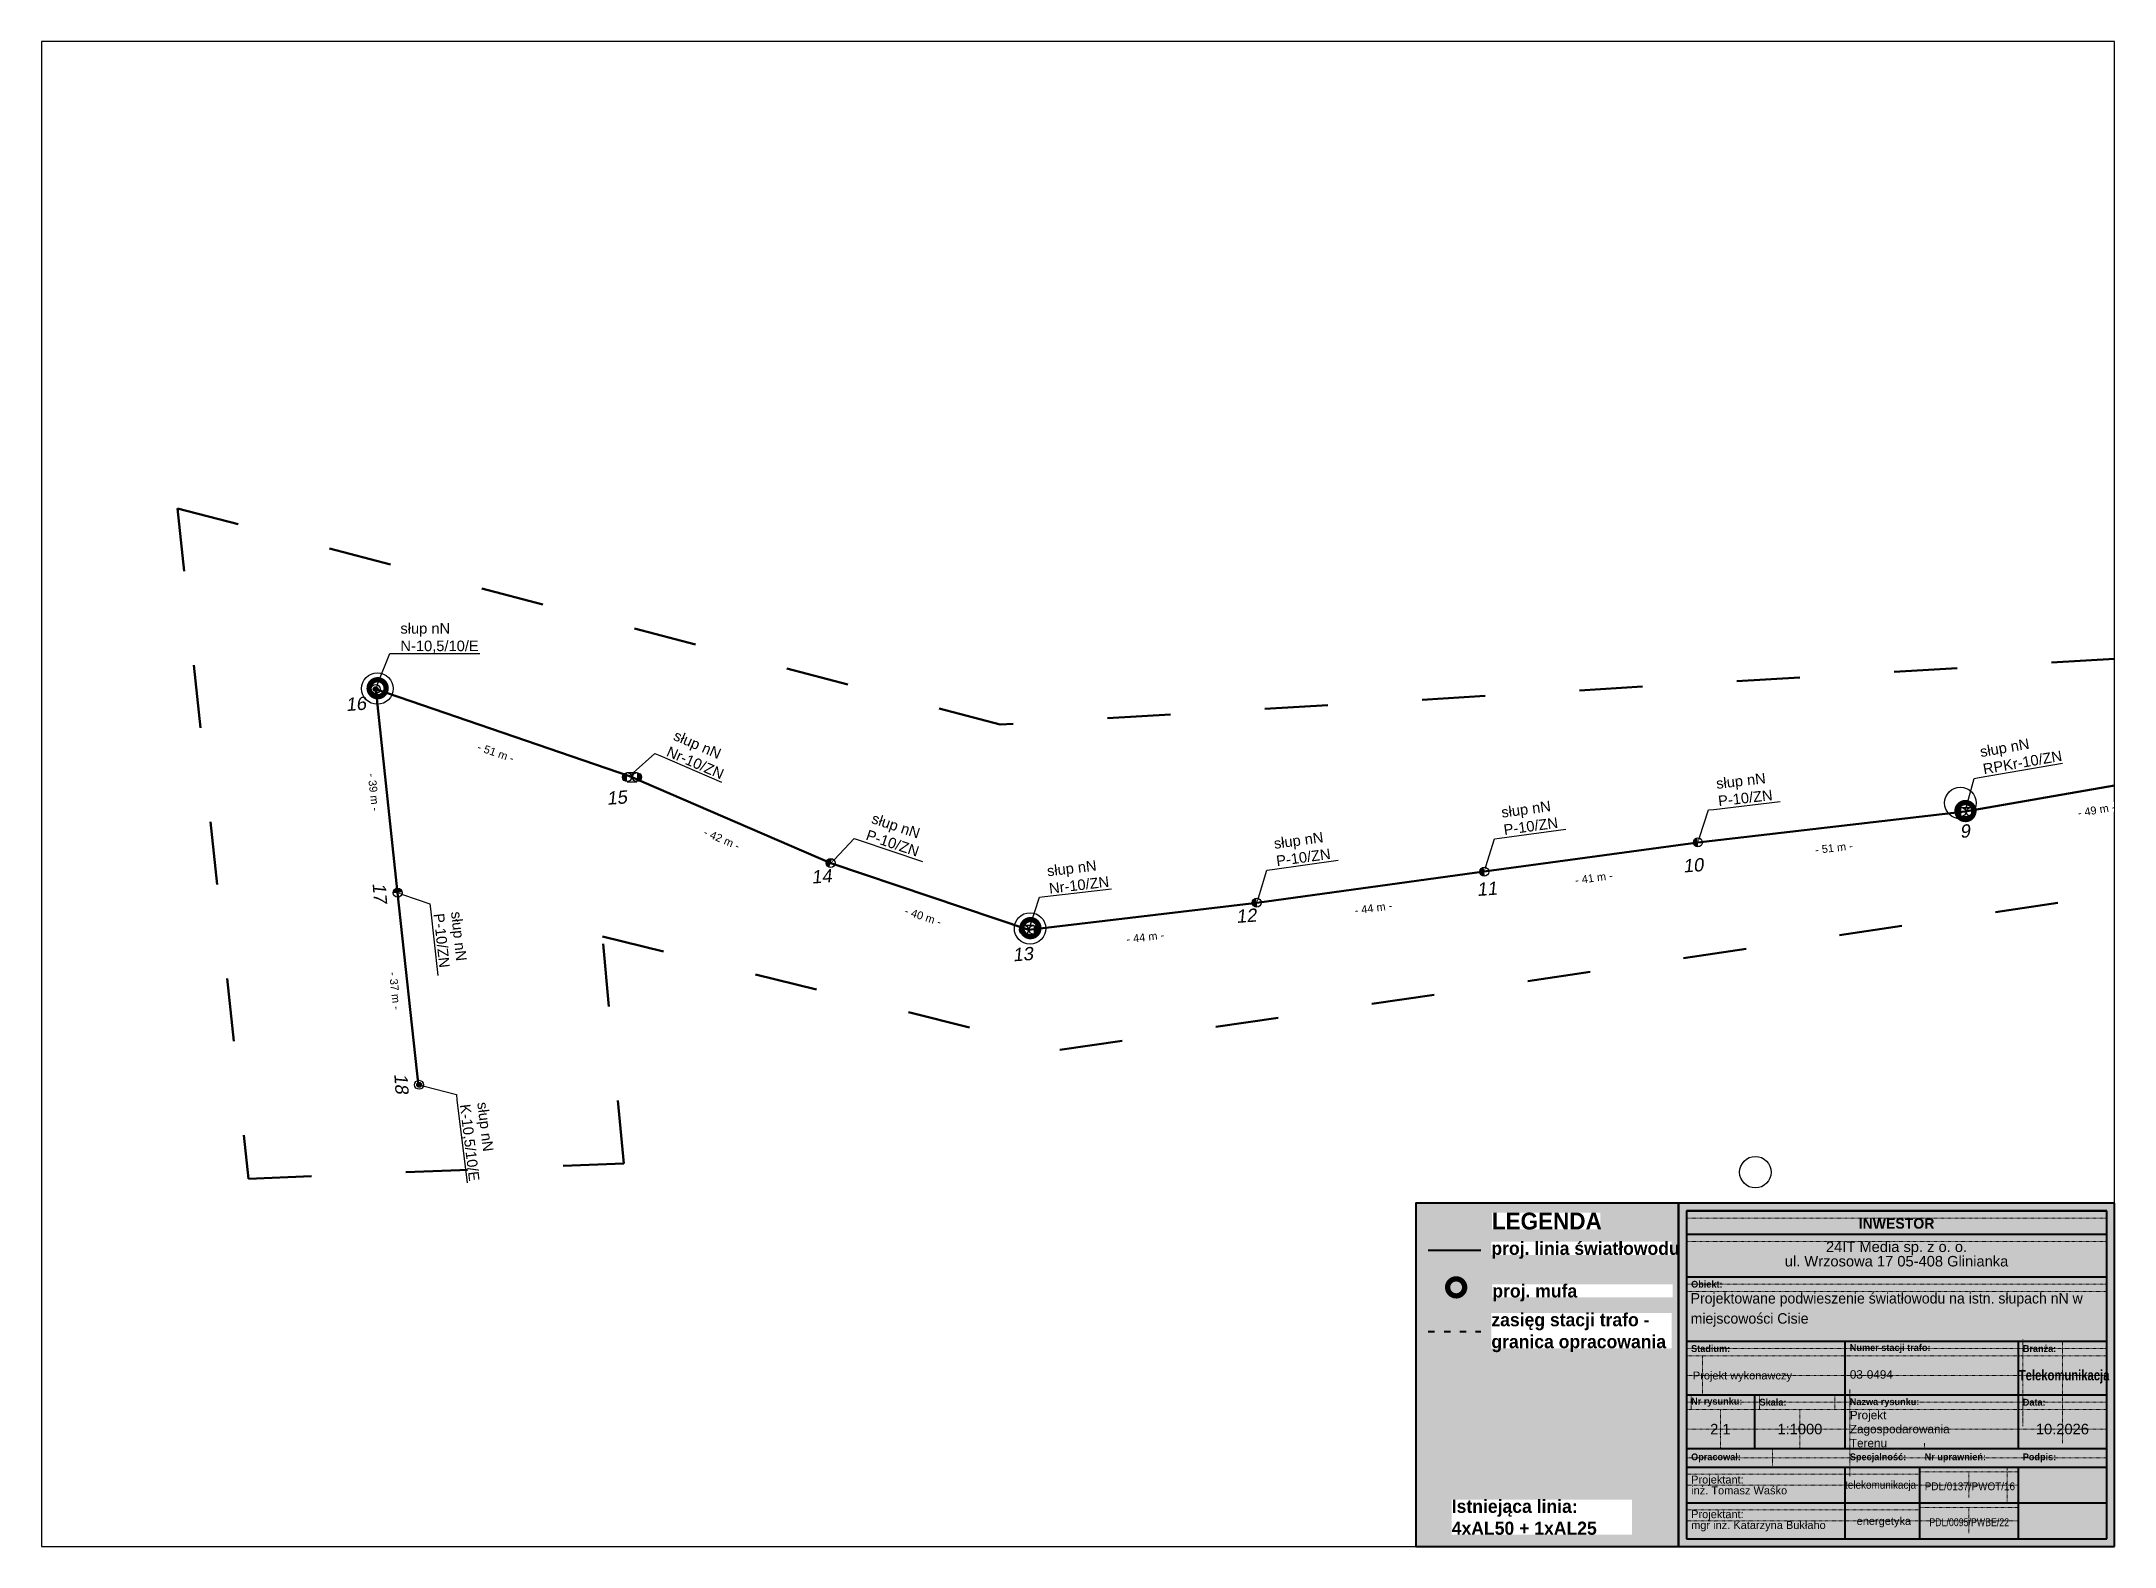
# Paper-space layout '494-1' of a CAD drawing. Header units: metres, sheet in millimetres. Extents: x 0 to 395, y 0 to 287.
# The model-space entities are those that its viewports show. They can reach past a viewport. Long polylines and large blocks are cut down to what shows.
import ezdxf
from ezdxf import colors
from ezdxf.entities.mleader import LeaderData, LeaderLine
from ezdxf.math import Vec2, Vec3

# ---------------------------------------------------------------- set-up
doc = ezdxf.new("R2010")
doc.units = ezdxf.units.M
for name, pattern in [('ACAD_ISO03W100', [30, 12, -18]), ('DGN Style 2', [0.005224, 0.003135, -0.00209]), ('GCAD_ISO03W100', [30, 12, -18])]:
    doc.linetypes.add(name, pattern=pattern)
for name, color, linetype, lineweight in [('!tele', 30, 'Continuous', 50), ('!trafo', 6, 'GCAD_ISO03W100', 50), ('00_Mufa', 3, 'Continuous', 30), ('@Tabelka', 7, 'Continuous', 13), ('_mm zasięg trafo', 6, 'ACAD_ISO03W100', 35), ('_numery', 7, 'Continuous', 40), ('_światłowód', 30, 'Continuous', 50)]:
    doc.layers.add(name, color=color, linetype=linetype, lineweight=lineweight)
doc.layers.add('@KonstrTabelki', color=253, linetype='DGN Style 2', lineweight=0, plot=False)
for name, color, linetype in [('_MM mufy', 3, 'Continuous'), ('_MM opisy', 7, 'Continuous'), ('_MM slupy', 5, 'Continuous'), ('DIM', 7, 'Continuous')]:
    doc.layers.add(name, color=color, linetype=linetype)
doc.styles.add('BardzoMale-PrawaGora', font='arial.ttf', dxfattribs={"height": 0.0025})
doc.styles.get("Standard").update_dxf_attribs({"font": 'arial.ttf'})
doc.dimstyles.new('opis linie', dxfattribs={"dimtxt": 1.5, "dimasz": 0.18, "dimexe": 0.18, "dimexo": 0.0625, "dimgap": 2.5, "dimtad": 4, "dimdec": 0, "dimzin": 0, "dimdsep": 46, "dimtxsty": 'Standard', "dimcen": 0.09, "dimse1": 1, "dimse2": 1, "dimsd1": 1, "dimsd2": 1, "dimclrt": 256, "dimadec": 0, "dimazin": 0, "dimtfac": 1, "dimtdec": 0, "dimtofl": 0, "dimtmove": 0, "dimatfit": 3, "dimfxl": 1, "dimtfill": 1, "dimtolj": 1, "dimtzin": 0, "dimarcsym": 0})

# ---------------------------------------------------------------- blocks, each defined once
blk = doc.blocks.new('tabelka')
at = {"true_color": 0xffffff, "transparency": 33554687}
h = blk.add_hatch(color=7, dxfattribs=at)
h.dxf.hatch_style = 1
h.paths.add_polyline_path([(-83, 65.41), (0, 65.41), (0, 0), (-83, 0)])
at = {"layer": '@KonstrTabelki', "lineweight": 0}
for p, q in [((-1.5, 62.52), (-81.5, 62.52)), ((-1.5, 58.08), (-81.5, 58.08)), ((-1.5, 49.94), (-81.5, 49.94)), ((-81.5, 48.55), (-1.5, 48.55)), ((-1.5, 37.69), (-81.5, 37.69)), ((-81.5, 36.3), (-1.5, 36.3)), ((-78.46, 36.3), (-78.46, 28.86)), ((-17.47, 39.44), (-17.47, 22.94)), ((-9.93, 19.68), (-9.93, 39.08)), ((-81.5, 32.58), (-1.5, 32.58)), ((-80.6, 28.86), (-80.6, 26.08)), ((-67.58, 28.86), (-67.58, 26.08)), ((-53.27, 26.08), (-53.27, 28.86)), ((-50.39, 29.9), (-50.39, 18.64)), ((-17.47, 28.86), (-17.47, 22.94)), ((-9.93, 19.68), (-9.93, 28.86)), ((-1.5, 27.47), (-81.5, 27.47)), ((-81.5, 26.08), (-1.5, 26.08)), ((-74.99, 18.64), (-74.99, 26.08)), ((-59.88, 18.64), (-59.88, 26.08)), ((-1.5, 27.47), (-18.36, 27.47)), ((-1.5, 22.36), (-81.5, 22.36)), ((-1.5, 22.36), (-18.36, 22.36)), ((-81.5, 16.88), (-1.5, 16.88)), ((-65.11, 18.64), (-65.11, 15.11)), ((-50.39, 18.64), (-50.39, 13.41)), ((-36.15, 19.68), (-36.15, 18.64)), ((-37.05, 13.77), (-81.5, 13.77)), ((-37.05, 14.25), (-18.36, 14.25)), ((-27.71, 14.25), (-27.71, 9.31)), ((-20.43, 15.11), (-20.43, 8.31)), ((-37.05, 11.71), (-81.5, 11.71)), ((-18.36, 11.71), (-37.05, 11.71)), ((-37.05, 6.97), (-81.5, 6.97)), ((-37.05, 4.9), (-81.5, 4.9)), ((-37.05, 7.44), (-18.36, 7.44)), ((-18.36, 4.9), (-37.05, 4.9)), ((-27.71, 7.44), (-27.71, 2.5))]:
    blk.add_line(p, q, dxfattribs=at)
at = {"layer": '@KonstrTabelki'}
for points in [[(-51.29, 28.86), (-51.29, 39.08)], [(-51.29, 18.64), (-51.29, 28.86)]]:
    blk.add_lwpolyline(points, dxfattribs=at)
at = {"layer": '@Tabelka', "lineweight": 40}
for p, q in [((0, 65.41), (-83, 65.41)), ((-83, 65.41), (-83, 0)), ((-81.5, 63.91), (-1.5, 63.91)), ((-1.5, 63.91), (-81.5, 63.91)), ((-81.5, 63.91), (-81.5, 1.5)), ((-1.5, 1.5), (-1.5, 63.91)), ((0, 0), (0, 65.41)), ((-81.5, 59.47), (-1.5, 59.47)), ((-81.5, 51.33), (-1.5, 51.33)), ((-81.5, 39.08), (-1.5, 39.08)), ((-81.5, 39.08), (-18.36, 39.08)), ((-51.29, 28.86), (-51.29, 39.08)), ((-51.29, 28.86), (-51.29, 35.67)), ((-18.36, 39.08), (-18.36, 28.86)), ((-81.5, 28.86), (-18.36, 28.86)), ((-68.48, 18.64), (-68.48, 28.86)), ((-51.29, 18.64), (-51.29, 28.86)), ((-18.36, 28.86), (-1.5, 28.86)), ((-18.36, 28.86), (-18.36, 18.64)), ((-51.29, 18.64), (-51.29, 25.45)), ((-18.36, 25.45), (-18.36, 18.64)), ((-81.5, 18.64), (-1.5, 18.64)), ((-81.5, 18.64), (-1.5, 18.64)), ((-81.5, 15.11), (-1.5, 15.11)), ((-51.29, 1.5), (-51.29, 15.11)), ((-37.05, 1.5), (-37.05, 15.11)), ((-18.36, 15.11), (-18.36, 1.5)), ((-81.5, 8.31), (-1.5, 8.31)), ((-81.5, 8.31), (-1.5, 8.31)), ((-81.5, 1.5), (-1.5, 1.5)), ((-83, 0), (0, 0))]:
    blk.add_line(p, q, dxfattribs=at)
at = {"layer": '@Tabelka'}
for s, insert, char_height, attachment_point, line_spacing_factor in [('{\\fLato Light|b1|i0|c238|p34;INWESTOR}', (-41.5, 62.52), 2, 2, 0.825), ('24IT Media sp. z o. o.\\Pul. Wrzosowa 17 05-408 Glinianka', (-41.5, 58.08), 2, 2, 0.825), ('{\\fLato Light|b1|i0|c238|p34;Obiekt:}', (-80.6, 49.94), 1.3, 4, 0.946154), ('{\\fLato Light|b1|i0|c238|p34;Branża:}', (-17.47, 37.69), 1.3, 4, 0.946154), ('Projekt wykonawczy', (-80.27, 32.34), 1.5, 4, 0.825), ('{\\fLato Light|b1|i0|c238|p34;\\W0.8;Telekomunikacja}', (-9.6, 32.34), 2, 5, 0.76875), ('{\\fLato Light|b1|i0|c238|p34;Nr rysunku:}', (-80.6, 27.47), 1.3, 4, 0.946154), ('{\\fLato Light|b1|i0|c238|p34;Skala:}', (-67.58, 27.47), 1.3, 4, 0.946154), ('{\\fLato Light|b1|i0|c238|p34;Nazwa rysunku:}', (-50.39, 27.38), 1.3, 4, 0.946154), ('{\\fLato Light|b1|i0|c238|p34;Data:}', (-17.47, 27.47), 1.3, 4, 0.946154), ('10.2026', (-9.93, 22.36), 2, 5, 0.825), ('{\\fLato Light|b1|i0|c238|p34;Opracował:}', (-80.6, 16.88), 1.3, 4, 0.946154), ('{\\fLato Light|b1|i0|c238|p34;Specjalność:}', (-50.39, 16.88), 1.3, 4, 0.946154), ('{\\fLato Light|b1|i0|c238|p34;Nr uprawnień:}', (-36.15, 16.88), 1.3, 4, 0.946154), ('{\\fLato Light|b1|i0|c238|p34;Podpis:}', (-17.47, 16.88), 1.3, 4, 0.946154)]:
    blk.add_mtext(s, dxfattribs=dict(at, insert=insert, char_height=char_height, attachment_point=attachment_point, line_spacing_factor=line_spacing_factor))
for s, insert, char_height, width, attachment_point, line_spacing_factor in [('{\\fLato Light|b1|i0|c238|p34;Stadium:}', (-80.6, 37.69), 1.3, 8.6456, 4, 0.946154), ('{\\fLato Light|b1|i0|c238|p34;Numer stacji trafo:}', (-50.39, 37.69), 1.3, 16.1141, 4, 0.946154), ('Projektant:\\Pinż. Tomasz Waśko', (-80.6, 11.71), 1.5, 27.9275, 4, 0.825), ('{\\W0.9;telekomunikacja}', (-44.53, 11.53), 1.5, 22.915, 5, 0.825), ('{\\W0.9;PDL/0137/PWOT/16}', (-27.54, 11.46), 1.5, 22.915, 5, 0.825), ('Projektant:\\Pmgr inż. Katarzyna Bukłaho', (-80.6, 4.9), 1.5, 27.9275, 4, 0.825), ('energetyka', (-43.91, 4.64), 1.5, 22.915, 5, 0.825), ('{\\W0.8;PDL/0095/PWBE/22}', (-27.66, 4.62), 1.5, 22.915, 5, 0.825)]:
    blk.add_mtext(s, dxfattribs=dict(at, insert=insert, char_height=char_height, width=width, attachment_point=attachment_point, line_spacing_factor=line_spacing_factor))
blk = doc.blocks.new('mufa')
at = {"layer": '_MM mufy'}
h = blk.add_hatch(color=256, dxfattribs=at)
h.dxf.hatch_style = 1
h.paths.add_polyline_path([(2.15, 0.12, 1), (-2.1, -0.05, 1)])
h.paths.add_polyline_path([(-1.1, -0.01, -1), (1.15, 0.08, -1)], flags=16)
h.paths.add_polyline_path([(-0.83, 0, -1), (0.88, 0.07, -1)], flags=0)
blk = doc.blocks.new('legenda')
at = {"true_color": 0xffffff, "transparency": 33554687}
h = blk.add_hatch(color=7, dxfattribs=at)
h.dxf.hatch_style = 1
h.paths.add_polyline_path([(-50, 65.41), (0, 65.41), (0, 0), (-50, 0)])
at = {"lineweight": 40}
blk.add_lwpolyline([(0, 65.41), (-50, 65.41), (-50, 0)], dxfattribs=at)
at = {"layer": '_mm zasięg trafo', "lineweight": 40, "ltscale": 0.1}
blk.add_lwpolyline([(-47.62, 40.95), (-37.62, 40.95)], dxfattribs=at)
at = {"layer": '_światłowód', "lineweight": 40}
blk.add_lwpolyline([(-47.62, 56.41), (-37.62, 56.41)], dxfattribs=at)
at = {"layer": '_mm zasięg trafo'}
blk.add_blockref('mufa', (-42.35, 49.31), dxfattribs=at)
at = {"layer": '_mm zasięg trafo', "bg_fill": 3, "box_fill_scale": 1, "bg_fill_color": 256, "bg_fill_transparency": 0}
for s, width, heights, insert, char_height, attachment_point in [('{\\fLato Light|b1|i0|c238|p34;\\C7;LEGENDA}', 20.65, [-3.27], (-35.53, 63.58), 3.2, 1), ('\\pxt4;{\\fLato Light|b1|i0|c238|p34;\\C7;proj. linia światłowodu}', 34.3358, [0], (-35.62, 56.41), 2.5, 4), ('\\pxt4;{\\fLato Light|b1|i0|c238|p34;\\C7;proj. mufa}', 34.3358, [0], (-35.44, 48.3), 2.5, 4), ('\\pxt4;{\\fLato Light|b1|i0|c238|p34;\\C7;zasięg stacji trafo - granica opracowania}', 34.3358, [-7.36], (-35.62, 40.72), 2.5, 4)]:
    blk.add_mtext_dynamic_manual_height_columns(s, width=width, gutter_width=1, heights=heights, dxfattribs=dict(at, insert=insert, char_height=char_height, attachment_point=attachment_point))
at = {"lineweight": 40}
blk.add_lwpolyline([(-50, 0), (0, 0), (0, 65.41)], dxfattribs=at)
at = {"layer": '_mm zasięg trafo', "insert": (-43.16, 5.56), "char_height": 2.5, "attachment_point": 4, "bg_fill": 3, "box_fill_scale": 1, "bg_fill_color": 256, "bg_fill_transparency": 0}
blk.add_mtext_dynamic_manual_height_columns('\\pxt4;{\\fLato Light|b1|i0|c238|p34;\\C7;Istniejąca linia:\\P4xAL50 + 1xAL25}', width=34.3358, gutter_width=1, heights=[-6.79], dxfattribs=at)
blk = doc.blocks.new('ZN')
at = {"layer": '_MM slupy', "transparency": 33554687}
h = blk.add_hatch(color=256, dxfattribs=at)
h.dxf.hatch_style = 1
h.paths.add_polyline_path([(0, -0.86), (0, 0.86, 1)])
at = {"layer": '_MM slupy'}
blk.add_circle((0, 0), 0.857, dxfattribs=at)
blk = doc.blocks.new('*D3126')
at = {"layer": 'DIM', "insert": (7525986.44, 5787089.98), "char_height": 1.5, "attachment_point": 5, "rotation": 6.7525, "bg_fill": 3, "box_fill_scale": 1.1, "bg_fill_color": 9, "bg_fill_true_color": 13158600, "bg_fill_transparency": 0}
blk.add_mtext('\\A1;- 44 m -', dxfattribs=at)
blk = doc.blocks.new('*D3127')
at = {"layer": 'DIM', "insert": (7526029.86, 5787095.52), "char_height": 1.5, "attachment_point": 5, "rotation": 7.7904, "bg_fill": 3, "box_fill_scale": 1.1, "bg_fill_color": 9, "bg_fill_true_color": 13158600, "bg_fill_transparency": 0}
blk.add_mtext('\\A1;- 44 m -', dxfattribs=at)
blk = doc.blocks.new('*D3128')
at = {"layer": 'DIM', "insert": (7526071.83, 5787101.26), "char_height": 1.5, "attachment_point": 5, "rotation": 7.7938, "bg_fill": 3, "box_fill_scale": 1.1, "bg_fill_color": 9, "bg_fill_true_color": 13158600, "bg_fill_transparency": 0}
blk.add_mtext('\\A1;- 41 m -', dxfattribs=at)
blk = doc.blocks.new('*D3129')
at = {"layer": 'DIM', "insert": (7526117.52, 5787106.97), "char_height": 1.5, "attachment_point": 5, "rotation": 6.6139, "bg_fill": 3, "box_fill_scale": 1.1, "bg_fill_color": 9, "bg_fill_true_color": 13158600, "bg_fill_transparency": 0}
blk.add_mtext('\\A1;- 51 m -', dxfattribs=at)
blk = doc.blocks.new('*D3130')
at = {"layer": 'DIM', "insert": (7526167.51, 5787114.18), "char_height": 1.5, "attachment_point": 5, "rotation": 9.8645, "bg_fill": 3, "box_fill_scale": 1.1, "bg_fill_color": 9, "bg_fill_true_color": 13158600, "bg_fill_transparency": 0}
blk.add_mtext('\\A1;- 49 m -', dxfattribs=at)
blk = doc.blocks.new('*D3400')
at = {"layer": 'DIM', "insert": (7525862.81, 5787125.1), "char_height": 1.5, "attachment_point": 5, "rotation": 341.0165, "bg_fill": 3, "box_fill_scale": 1.1, "bg_fill_color": 9, "bg_fill_true_color": 13158600, "bg_fill_transparency": 0}
blk.add_mtext('\\A1;- 51 m -', dxfattribs=at)
blk = doc.blocks.new('*D3401')
at = {"layer": 'DIM', "insert": (7525905.83, 5787108.66), "char_height": 1.5, "attachment_point": 5, "rotation": 336.6588, "bg_fill": 3, "box_fill_scale": 1.1, "bg_fill_color": 9, "bg_fill_true_color": 13158600, "bg_fill_transparency": 0}
blk.add_mtext('\\A1;- 42 m -', dxfattribs=at)
blk = doc.blocks.new('*D3402')
at = {"layer": 'DIM', "insert": (7525944.14, 5787093.92), "char_height": 1.5, "attachment_point": 5, "rotation": 341.4079, "bg_fill": 3, "box_fill_scale": 1.1, "bg_fill_color": 9, "bg_fill_true_color": 13158600, "bg_fill_transparency": 0}
blk.add_mtext('\\A1;- 40 m -', dxfattribs=at)
blk = doc.blocks.new('*D3403')
at = {"layer": 'DIM', "insert": (7525843.62, 5787079.74), "char_height": 1.5, "attachment_point": 5, "rotation": 276.193, "bg_fill": 3, "box_fill_scale": 1.1, "bg_fill_color": 9, "bg_fill_true_color": 13158600, "bg_fill_transparency": 0}
blk.add_mtext('\\A1;- 37 m -', dxfattribs=at)
blk = doc.blocks.new('*D3404')
at = {"layer": 'DIM', "insert": (7525839.56, 5787117.55), "char_height": 1.5, "attachment_point": 5, "rotation": 276.0884, "bg_fill": 3, "box_fill_scale": 1.1, "bg_fill_color": 9, "bg_fill_true_color": 13158600, "bg_fill_transparency": 0}
blk.add_mtext('\\A1;- 39 m -', dxfattribs=at)
blk = doc.blocks.new('E')
at = {"layer": '_MM slupy'}
h = blk.add_hatch(color=256, dxfattribs=at)
h.dxf.hatch_style = 1
h.paths.add_polyline_path([(0.27, 0.37, 1), (-0.27, -0.37, 1)])
for radius in [0.857, 0.457]:
    blk.add_circle((0, 0), radius, dxfattribs=at)
blk = doc.blocks.new('R')
at = {"layer": '_MM slupy', "transparency": 33554687}
h = blk.add_hatch(color=256, dxfattribs=at)
h.dxf.hatch_style = 1
h.paths.add_polyline_path([(-0.93, -0.86), (-0.93, 0.86, 1)])
h = blk.add_hatch(color=256, dxfattribs=at)
h.dxf.hatch_style = 1
h.paths.add_polyline_path([(0.93, 0.86), (0.93, -0.86, 1)])
at = {"layer": '_MM slupy'}
for points in [[(-0.93, 0.86), (0.93, 0.86)], [(-0.93, -0.86), (0.93, -0.86)]]:
    blk.add_lwpolyline(points, dxfattribs=at)
for centre in [(-0.93, 0), (0.93, 0)]:
    blk.add_circle(centre, 0.857, dxfattribs=at)
blk = doc.blocks.new('q')
at = {"layer": '_MM slupy'}
blk.add_blockref('ZN', (0, 0), dxfattribs=at)
at = {"layer": '_MM opisy'}
ml = blk.add_multileader_mtext('Standard', dxfattribs=at)
ml.set_content('\\pxql;słup nN\\PP-10/ZN', color=256)
ml.set_leader_properties()
ml.build(insert=Vec2(0, 0))
ml.multileader.update_dxf_attribs({"has_text_frame": 1, "text_left_attachment_type": 5, "text_right_attachment_type": 5, "dogleg_length": 1, "arrow_head_size": 1})
ctx = ml.context
ctx.base_point, ctx.char_height, ctx.arrow_head_size, ctx.landing_gap_size, ctx.plane_origin = Vec3(3.75, 5.9), 2, 1, 1, Vec3(1.72, -1.42)
ctx.left_attachment, ctx.right_attachment = 5, 5
notes = []
notes.append((ctx, [(0, (1, 1, 0), (2.75, 5.9), (1, 0), 1, [(0, [(0, 0), (2.75, 5.9)], 0, [])])]))
ctx.mtext.insert, ctx.mtext.flow_direction = Vec3(4.75, 11.7), 5
ctx.mtext.has_bg_fill, ctx.mtext.bg_color, ctx.mtext.bg_scale_factor, ctx.mtext.bg_transparency, ctx.mtext.use_window_bg_color = 1, -1023410175, 1, 0, 1
for ctx, leaders in notes:
    for number, flags, end, landing, length, lines in leaders:
        leader = LeaderData()
        leader.index, (leader.has_last_leader_line, leader.has_dogleg_vector, leader.attachment_direction) = number, flags
        leader.last_leader_point, leader.dogleg_vector, leader.dogleg_length = Vec3(end), Vec3(landing), length
        for number, points, colour, breaks in lines:
            line = LeaderLine()
            line.index, line.vertices, line.color, line.breaks = number, Vec3.list(points), colors.encode_raw_color(colour), breaks
            leader.lines.append(line)
        ctx.leaders.append(leader)

msp = doc.modelspace()

# ---------------------------------------------------------------- linework, layer by layer
at = {"layer": '!trafo'}
msp.add_lwpolyline([(7525815.72, 5787043.96), (7525887.16, 5787046.9), (7525883.11, 5787090.11), (7525970.2, 5787068.5), (7526299.95, 5787117.07), (7526326.53, 5787111.72), (7526323.27, 5787089.8), (7526251.91, 5787066.89), (7526257.22, 5787042.3), (7526328.46, 5787043.2), (7526339.54, 5786972.53), (7526369.07, 5786978.59), (7526366.96, 5787113.61), (7526585.2, 5787115.09), (7526616.93, 5786928.09), (7526679.04, 5786936.19), (7526635.16, 5787214.32), (7526904.13, 5787246.48), (7526896.99, 5787286.34), (7526563.96, 5787275.58), (7526563.71, 5787166.21), (7525958.83, 5787130.43), (7525802.21, 5787171.61)], close=True, dxfattribs=at)
at = {"layer": '00_Mufa'}
for centre in [(7525840.26, 5787137.3), (7526141.6, 5787115.52), (7525964.52, 5787091.62), (7526102.58, 5787045.22)]:
    msp.add_circle(centre, 3, dxfattribs=at)

# ---------------------------------------------------------------- next in the draw order: block references
for p, rotation in [((7526091.62, 5787108.01), 6.613879286717253), ((7525926.57, 5787104.06), 341.4078646271009), ((7526050.96, 5787102.45), 7.793839969473216), ((7526007.67, 5787096.52), 7.790382383389061), ((7525844.13, 5787098.42), 276.1929513274142)]:
    msp.add_blockref('q', p, dxfattribs=dict(rotation=rotation))

# ---------------------------------------------------------------- next in the draw order: linework, layer by layer
at = {"layer": '!tele'}
for points in [[(7525964.27, 5787091.38), (7526007.67, 5787096.52), (7526050.96, 5787102.45), (7526091.62, 5787108.01), (7526142.49, 5787113.91), (7526191.15, 5787122.37), (7526241.43, 5787129.75), (7526296.05, 5787138.33), (7526342.36, 5787132.39), (7526392.22, 5787131.38), (7526442.63, 5787131.72), (7526489.79, 5787132.03), (7526542.93, 5787132.46)], [(7525839.99, 5787137.2), (7525844.13, 5787098.42), (7525848.12, 5787061.6)], [(7525839.99, 5787137.2), (7525888.25, 5787120.6), (7525926.57, 5787104.06), (7525964.27, 5787091.38)]]:
    msp.add_lwpolyline(points, dxfattribs=at)

# ---------------------------------------------------------------- next in the draw order: dimensions: what is measured, and where the dimension line sits
at = {"layer": 'DIM'}
for p1, p2, picture, middle in [((7525839.99, 5787137.2), (7525888.25, 5787120.6), '*D3400', (7525862.81, 5787125.1)), ((7525848.12, 5787061.6), (7525844.13, 5787098.42), '*D3403', (7525843.62, 5787079.74)), ((7525964.27, 5787091.38), (7526007.67, 5787096.52), '*D3126', (7525986.44, 5787089.98))]:
    dim = msp.add_aligned_dim(p1=p1, p2=p2, distance=-0.75, dimstyle='opis linie', override={"dimpost": '- <> m -'}, dxfattribs=at)
    dim.commit()
    dim.dimension.update_dxf_attribs({"geometry": picture, "text_midpoint": middle})

# ---------------------------------------------------------------- next in the draw order: dimensions: what is measured, and where the dimension line sits
for p1, p2, picture, middle in [((7525844.13, 5787098.42), (7525839.99, 5787137.2), '*D3404', (7525839.56, 5787117.55)), ((7525888.25, 5787120.6), (7525926.57, 5787104.06), '*D3401', (7525905.83, 5787108.66)), ((7526007.67, 5787096.52), (7526050.96, 5787102.45), '*D3127', (7526029.86, 5787095.52))]:
    dim = msp.add_aligned_dim(p1=p1, p2=p2, distance=-0.75, dimstyle='opis linie', override={"dimpost": '- <> m -'}, dxfattribs=at)
    dim.commit()
    dim.dimension.update_dxf_attribs({"geometry": picture, "text_midpoint": middle})

# ---------------------------------------------------------------- next in the draw order: leaders
at = {"layer": '_MM opisy'}
ml = msp.add_multileader_mtext('Standard', dxfattribs=at)
ml.set_content('\\pxql;słup nN\\PK-10,5/10/E', color=256)
ml.set_leader_properties()
ml.build(insert=Vec2(0, 0))
ml.multileader.update_dxf_attribs({"has_text_frame": 1, "text_left_attachment_type": 5, "text_right_attachment_type": 5, "dogleg_length": 1, "arrow_head_size": 1})
ctx = ml.context
ctx.base_point, ctx.char_height, ctx.arrow_head_size, ctx.landing_gap_size, ctx.plane_origin, ctx.plane_x_axis, ctx.plane_y_axis = Vec3(7525855.43, 5787058.99), 2, 1, 1, Vec3(7525847.02, 5787059.97), Vec3(0.120503, -0.992713), Vec3(0.992713, 0.120503)
ctx.left_attachment, ctx.right_attachment = 5, 5
notes = []
notes.append((ctx, [(0, (1, 1, 0), (7525855.31, 5787059.98), (0.120503, -0.992713), 1, [(0, [(7525848.23, 5787061.85)], 0, [])])]))
ctx.mtext.insert, ctx.mtext.text_direction, ctx.mtext.flow_direction = Vec3(7525861.27, 5787058.69), Vec3(0.120503, -0.992713), 5
ctx.mtext.has_bg_fill, ctx.mtext.bg_color, ctx.mtext.bg_scale_factor, ctx.mtext.bg_transparency, ctx.mtext.use_window_bg_color = 1, -1023410175, 1, 0, 1
for ctx, leaders in notes:
    for number, flags, end, landing, length, lines in leaders:
        leader = LeaderData()
        leader.index, (leader.has_last_leader_line, leader.has_dogleg_vector, leader.attachment_direction) = number, flags
        leader.last_leader_point, leader.dogleg_vector, leader.dogleg_length = Vec3(end), Vec3(landing), length
        for number, points, colour, breaks in lines:
            line = LeaderLine()
            line.index, line.vertices, line.color, line.breaks = number, Vec3.list(points), colors.encode_raw_color(colour), breaks
            leader.lines.append(line)
        ctx.leaders.append(leader)

# ---------------------------------------------------------------- next in the draw order: block references
at = {"rotation": 276.9211176475624}
msp.add_blockref('E', (7525848.23, 5787061.85), dxfattribs=at)

# ---------------------------------------------------------------- next in the draw order: texts
at = {"layer": '_numery', "oblique": 10}
for s, rotation, p in [('17', 274.2057, (7525839.36, 5787100.26)), ('12', 4.2057, (7526003.81, 5787092.66)), ('18', 274.2057, (7525843.48, 5787063.95))]:
    msp.add_text(s, height=2.5, rotation=rotation, dxfattribs=at).set_placement(p)

# ---------------------------------------------------------------- next in the draw order: dimensions: what is measured, and where the dimension line sits
at = {"layer": 'DIM'}
for p1, p2, picture, middle in [((7526050.96, 5787102.45), (7526091.62, 5787108.01), '*D3128', (7526071.83, 5787101.26)), ((7525926.57, 5787104.06), (7525964.27, 5787091.38), '*D3402', (7525944.14, 5787093.92))]:
    dim = msp.add_aligned_dim(p1=p1, p2=p2, distance=-0.75, dimstyle='opis linie', override={"dimpost": '- <> m -'}, dxfattribs=at)
    dim.commit()
    dim.dimension.update_dxf_attribs({"geometry": picture, "text_midpoint": middle})

# ---------------------------------------------------------------- next in the draw order: leaders
at = {"layer": '_MM opisy'}
ml = msp.add_multileader_mtext('Standard', dxfattribs=at)
ml.set_content('\\pxql;słup nN\\PN-10,5/10/E', color=256)
ml.set_leader_properties()
ml.build(insert=Vec2(0, 0))
ml.multileader.update_dxf_attribs({"has_text_frame": 1, "text_left_attachment_type": 5, "text_right_attachment_type": 5, "dogleg_length": 1, "arrow_head_size": 1})
ctx = ml.context
ctx.base_point, ctx.char_height, ctx.arrow_head_size, ctx.landing_gap_size, ctx.plane_origin = Vec3(7525843.66, 5787144), 2, 1, 1, Vec3(7525841.67, 5787135.77)
ctx.left_attachment, ctx.right_attachment = 5, 5
notes = []
notes.append((ctx, [(0, (1, 1, 0), (7525842.66, 5787144), (1, 0), 1, [(0, [(7525839.95, 5787137.2)], 0, [])])]))
ctx.mtext.insert, ctx.mtext.flow_direction = Vec3(7525844.66, 5787149.76), 5
ctx.mtext.has_bg_fill, ctx.mtext.bg_color, ctx.mtext.bg_scale_factor, ctx.mtext.bg_transparency, ctx.mtext.use_window_bg_color = 1, -1023410175, 1, 0, 1
ml = msp.add_multileader_mtext('Standard', dxfattribs=at)
ml.set_content('\\pxql;słup nN\\PNr-10/ZN', color=256)
ml.set_leader_properties()
ml.build(insert=Vec2(0, 0))
ml.multileader.update_dxf_attribs({"has_text_frame": 1, "text_left_attachment_type": 5, "text_right_attachment_type": 5, "dogleg_length": 1, "arrow_head_size": 1})
ctx = ml.context
ctx.base_point, ctx.char_height, ctx.arrow_head_size, ctx.landing_gap_size, ctx.plane_origin, ctx.plane_x_axis, ctx.plane_y_axis = Vec3(7525894.03, 5787124.53), 2, 1, 1, Vec3(7525889.26, 5787118.62), Vec3(0.918162, -0.396205), Vec3(0.396205, 0.918162)
ctx.left_attachment, ctx.right_attachment = 5, 5
notes.append((ctx, [(0, (1, 1, 0), (7525893.12, 5787124.93), (0.918162, -0.396205), 1, [(0, [(7525888.25, 5787120.6), (7525893.12, 5787124.93)], 0, [])])]))
ctx.mtext.insert, ctx.mtext.text_direction, ctx.mtext.flow_direction = Vec3(7525897.24, 5787129.43), Vec3(0.918162, -0.396205), 5
ctx.mtext.has_bg_fill, ctx.mtext.bg_color, ctx.mtext.bg_scale_factor, ctx.mtext.bg_transparency, ctx.mtext.use_window_bg_color = 1, -1023410175, 1, 0, 1
for ctx, leaders in notes:
    for number, flags, end, landing, length, lines in leaders:
        leader = LeaderData()
        leader.index, (leader.has_last_leader_line, leader.has_dogleg_vector, leader.attachment_direction) = number, flags
        leader.last_leader_point, leader.dogleg_vector, leader.dogleg_length = Vec3(end), Vec3(landing), length
        for number, points, colour, breaks in lines:
            line = LeaderLine()
            line.index, line.vertices, line.color, line.breaks = number, Vec3.list(points), colors.encode_raw_color(colour), breaks
            leader.lines.append(line)
        ctx.leaders.append(leader)

# ---------------------------------------------------------------- next in the draw order: block references
at = {"color": 5, "lineweight": 70}
msp.add_blockref('mufa', (7525840.3, 5787137.33), dxfattribs=at)
for name, p in [('E', (7525839.95, 5787137.2)), ('R', (7525888.75, 5787120.43))]:
    msp.add_blockref(name, p)

# ---------------------------------------------------------------- next in the draw order: texts
at = {"layer": '_numery', "oblique": 10}
for s, p in [('16', (7525834.33, 5787133)), ('15', (7525883.99, 5787115.16)), ('14', (7525922.96, 5787100.16)), ('11', (7526049.63, 5787097.79)), ('13', (7525961.28, 5787085.35))]:
    msp.add_text(s, height=2.5, rotation=4.2057, dxfattribs=at).set_placement(p)

# ---------------------------------------------------------------- next in the draw order: dimensions: what is measured, and where the dimension line sits
at = {"layer": 'DIM'}
dim = msp.add_aligned_dim(p1=(7526091.62, 5787108.01), p2=(7526142.49, 5787113.91), distance=-0.75, dimstyle='opis linie', override={"dimpost": '- <> m -'}, dxfattribs=at)
dim.commit()
dim.dimension.update_dxf_attribs({"geometry": '*D3129', "text_midpoint": (7526117.52, 5787106.97)})

# ---------------------------------------------------------------- next in the draw order: leaders
at = {"layer": '_MM opisy'}
ml = msp.add_multileader_mtext('Standard', dxfattribs=at)
ml.set_content('\\pxql;słup nN\\PNr-10/ZN', color=256)
ml.set_leader_properties()
ml.build(insert=Vec2(0, 0))
ml.multileader.update_dxf_attribs({"has_text_frame": 1, "text_left_attachment_type": 5, "text_right_attachment_type": 5, "dogleg_length": 1, "arrow_head_size": 1})
ctx = ml.context
ctx.base_point, ctx.char_height, ctx.arrow_head_size, ctx.landing_gap_size, ctx.plane_origin, ctx.plane_x_axis, ctx.plane_y_axis = Vec3(7525967.3, 5787097.68), 2, 1, 1, Vec3(7525966.14, 5787090.17), Vec3(0.993063, 0.117581), Vec3(-0.117581, 0.993063)
ctx.left_attachment, ctx.right_attachment = 5, 5
notes = []
notes.append((ctx, [(0, (1, 1, 0), (7525966.31, 5787097.57), (0.993063, 0.117581), 1, [(0, [(7525964.27, 5787091.38), (7525966.31, 5787097.57)], 0, [])])]))
ctx.mtext.insert, ctx.mtext.text_direction, ctx.mtext.flow_direction = Vec3(7525967.62, 5787103.53), Vec3(0.993063, 0.117581), 5
ctx.mtext.has_bg_fill, ctx.mtext.bg_color, ctx.mtext.bg_scale_factor, ctx.mtext.bg_transparency, ctx.mtext.use_window_bg_color = 1, -1023410175, 1, 0, 1
for ctx, leaders in notes:
    for number, flags, end, landing, length, lines in leaders:
        leader = LeaderData()
        leader.index, (leader.has_last_leader_line, leader.has_dogleg_vector, leader.attachment_direction) = number, flags
        leader.last_leader_point, leader.dogleg_vector, leader.dogleg_length = Vec3(end), Vec3(landing), length
        for number, points, colour, breaks in lines:
            line = LeaderLine()
            line.index, line.vertices, line.color, line.breaks = number, Vec3.list(points), colors.encode_raw_color(colour), breaks
            leader.lines.append(line)
        ctx.leaders.append(leader)

# ---------------------------------------------------------------- next in the draw order: block references
at = {"color": 5, "lineweight": 70}
msp.add_blockref('mufa', (7525964.56, 5787091.65), dxfattribs=at)
msp.add_blockref('R', (7525964.29, 5787091.36))

# ---------------------------------------------------------------- next in the draw order: texts
at = {"layer": '_numery', "oblique": 10}
msp.add_text('10', height=2.5, rotation=4.2057, dxfattribs=at).set_placement((7526088.87, 5787102.27))

# ---------------------------------------------------------------- next in the draw order: dimensions: what is measured, and where the dimension line sits
at = {"layer": 'DIM'}
dim = msp.add_aligned_dim(p1=(7526142.49, 5787113.91), p2=(7526191.15, 5787122.37), distance=-0.75, dimstyle='opis linie', override={"dimpost": '- <> m -'}, dxfattribs=at)
dim.commit()
dim.dimension.update_dxf_attribs({"geometry": '*D3130', "text_midpoint": (7526167.51, 5787114.18)})

# ---------------------------------------------------------------- next in the draw order: texts
at = {"layer": '_numery', "oblique": 10}
msp.add_text('9', height=2.5, rotation=4.2057, dxfattribs=at).set_placement((7526141.56, 5787108.85))

# ---------------------------------------------------------------- next in the draw order: leaders
at = {"layer": '_MM opisy'}
ml = msp.add_multileader_mtext('Standard', dxfattribs=at)
ml.set_content('\\pxql;słup nN\\PRPKr-10/ZN', color=256)
ml.set_leader_properties()
ml.build(insert=Vec2(0, 0))
ml.multileader.update_dxf_attribs({"has_text_frame": 1, "text_left_attachment_type": 5, "text_right_attachment_type": 5, "dogleg_length": 1, "arrow_head_size": 1})
ctx = ml.context
ctx.base_point, ctx.char_height, ctx.arrow_head_size, ctx.landing_gap_size, ctx.plane_origin, ctx.plane_x_axis, ctx.plane_y_axis = Vec3(7526145.17, 5787120.37), 2, 1, 1, Vec3(7526144.42, 5787112.8), Vec3(0.985216, 0.171319), Vec3(-0.171319, 0.985216)
ctx.left_attachment, ctx.right_attachment = 5, 5
notes = []
notes.append((ctx, [(0, (1, 1, 0), (7526144.19, 5787120.19), (0.985216, 0.171319), 1, [(0, [(7526142.49, 5787113.91), (7526144.19, 5787120.19)], 0, [])])]))
ctx.mtext.insert, ctx.mtext.text_direction, ctx.mtext.flow_direction = Vec3(7526145.17, 5787126.22), Vec3(0.985216, 0.171319), 5
ctx.mtext.has_bg_fill, ctx.mtext.bg_color, ctx.mtext.bg_scale_factor, ctx.mtext.bg_transparency, ctx.mtext.use_window_bg_color = 1, -1023410175, 1, 0, 1
for ctx, leaders in notes:
    for number, flags, end, landing, length, lines in leaders:
        leader = LeaderData()
        leader.index, (leader.has_last_leader_line, leader.has_dogleg_vector, leader.attachment_direction) = number, flags
        leader.last_leader_point, leader.dogleg_vector, leader.dogleg_length = Vec3(end), Vec3(landing), length
        for number, points, colour, breaks in lines:
            line = LeaderLine()
            line.index, line.vertices, line.color, line.breaks = number, Vec3.list(points), colors.encode_raw_color(colour), breaks
            leader.lines.append(line)
        ctx.leaders.append(leader)

# ---------------------------------------------------------------- next in the draw order: block references
at = {"color": 5, "lineweight": 70}
msp.add_blockref('mufa', (7526142.53, 5787113.94), dxfattribs=at)
msp.add_blockref('R', (7526142.68, 5787113.79))

psp = doc.layouts.new('494-1')

# ---------------------------------------------------------------- linework, layer by layer
psp.add_lwpolyline([(0, 0), (394.6, 0), (394.6, 286.57), (0, 286.57)], close=True)

# ---------------------------------------------------------------- block references
psp.add_blockref('tabelka', (394.6, 0))

# ---------------------------------------------------------------- texts
at = {"color": 18, "true_color": 0x000000, "insert": (313.91, 48.27), "char_height": 2, "width": 76.9558, "attachment_point": 1, "line_spacing_factor": 0.825, "style": 'BardzoMale-PrawaGora'}
psp.add_mtext('\\pxsm1.15,ql;{\\fLato Light|b0|i0|c238|p34;\\C256;Projektowane podwieszenie światłowodu na istn. słupach nN w miejscowości Cisie}', dxfattribs=at)
at = {"color": 1, "char_height": 1.6, "width": 26.3577, "attachment_point": 4}
for s, insert in [('{\\C18;\\c0;03-0494}', (344.21, 32.76, 1)), ('{\\C18;\\c0;Projekt Zagospodarowania Terenu}', (344.21, 22.36, 1))]:
    psp.add_mtext(s, dxfattribs=dict(at, insert=insert))
at = {"char_height": 2, "attachment_point": 5, "line_spacing_factor": 0.825}
for s, insert in [('2.1', (319.57, 22.36)), ('1:1000', (334.71, 22.36))]:
    psp.add_mtext(s, dxfattribs=dict(at, insert=insert))

# ---------------------------------------------------------------- next in the draw order: block references
psp.add_blockref('legenda', (311.6, 0))

# ---------------------------------------------------------------- next in the draw order: viewports
at = {"layer": '0'}
psp.add_viewport(center=(197.3, 143.28), size=(394.6, 286.5674), view_center_point=(7525973.64, 5787117.22), view_height=286.5674, dxfattribs=at)

doc.saveas('drawing.dxf')
